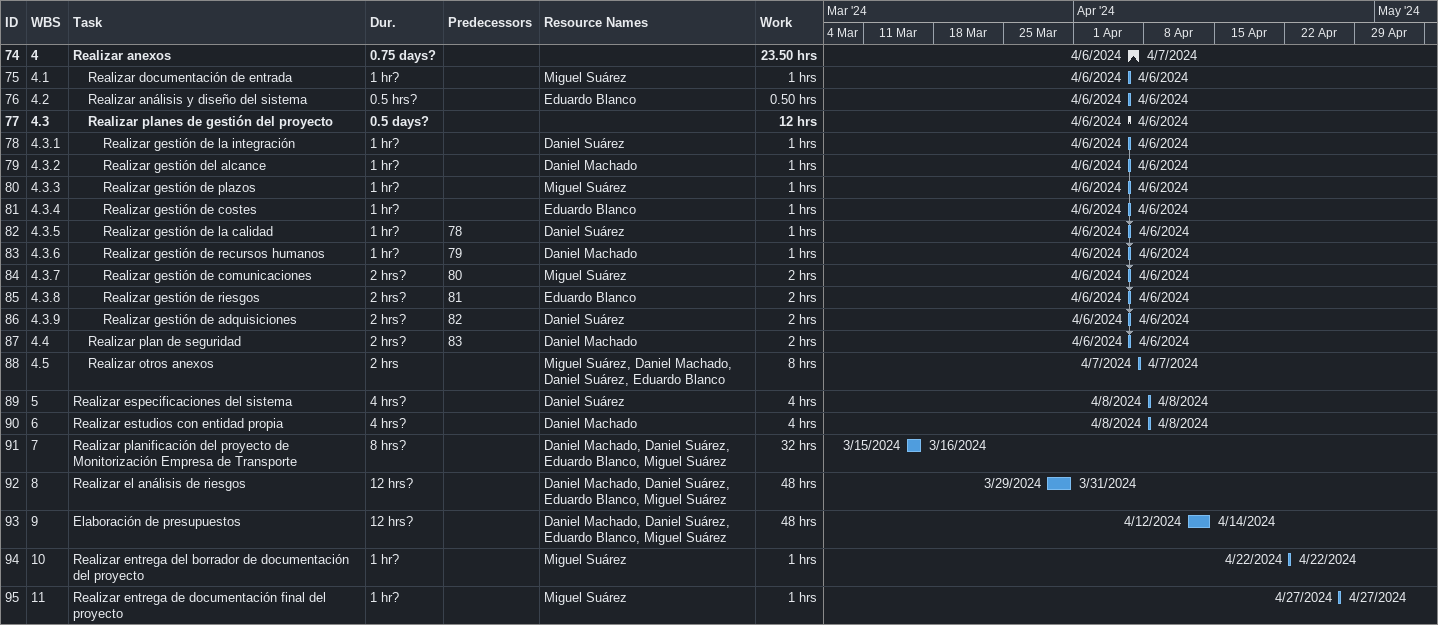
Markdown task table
| ID | WBS | Task | Duration | Start | Finish | Predecessors | Resources | Work (h) |
|---|---|---|---|---|---|---|---|---|
| 74 | 4 | **Realizar anexos** | 0.75d? | 2024-04-06 | 2024-04-07 |  |  | 23.50 |
| 75 | 4.1 | Realizar documentación de entrada | 1h? | 2024-04-06 | 2024-04-06 |  | Miguel Suárez | 1 |
| 76 | 4.2 | Realizar análisis y diseño del sistema | 0.5h? | 2024-04-06 | 2024-04-06 |  | Eduardo Blanco | 0.50 |
| 77 | 4.3 | **Realizar planes de gestión del proyecto** | 0.5d? | 2024-04-06 | 2024-04-06 |  |  | 12 |
| 78 | 4.3.1 | Realizar gestión de la integración | 1h? | 2024-04-06 | 2024-04-06 |  | Daniel Suárez | 1 |
| 79 | 4.3.2 | Realizar gestión del alcance | 1h? | 2024-04-06 | 2024-04-06 |  | Daniel Machado | 1 |
| 80 | 4.3.3 | Realizar gestión de plazos | 1h? | 2024-04-06 | 2024-04-06 |  | Miguel Suárez | 1 |
| 81 | 4.3.4 | Realizar gestión de costes | 1h? | 2024-04-06 | 2024-04-06 |  | Eduardo Blanco | 1 |
| 82 | 4.3.5 | Realizar gestión de la calidad | 1h? | 2024-04-06 | 2024-04-06 | 78 | Daniel Suárez | 1 |
| 83 | 4.3.6 | Realizar gestión de recursos humanos | 1h? | 2024-04-06 | 2024-04-06 | 79 | Daniel Machado | 1 |
| 84 | 4.3.7 | Realizar gestión de comunicaciones | 2h? | 2024-04-06 | 2024-04-06 | 80 | Miguel Suárez | 2 |
| 85 | 4.3.8 | Realizar gestión de riesgos | 2h? | 2024-04-06 | 2024-04-06 | 81 | Eduardo Blanco | 2 |
| 86 | 4.3.9 | Realizar gestión de adquisiciones | 2h? | 2024-04-06 | 2024-04-06 | 82 | Daniel Suárez | 2 |
| 87 | 4.4 | Realizar plan de seguridad | 2h? | 2024-04-06 | 2024-04-06 | 83 | Daniel Machado | 2 |
| 88 | 4.5 | Realizar otros anexos | 2h | 2024-04-07 | 2024-04-07 |  | Miguel Suárez, Daniel Machado, Daniel Suárez, Eduardo Blanco | 8 |
| 89 | 5 | Realizar especificaciones del sistema | 4h? | 2024-04-08 | 2024-04-08 |  | Daniel Suárez | 4 |
| 90 | 6 | Realizar estudios con entidad propia | 4h? | 2024-04-08 | 2024-04-08 |  | Daniel Machado | 4 |
| 91 | 7 | Realizar planificación del proyecto de Monitorización Empresa de Transporte | 8h? | 2024-03-15 | 2024-03-16 |  | Daniel Machado, Daniel Suárez, Eduardo Blanco, Miguel Suárez | 32 |
| 92 | 8 | Realizar el análisis de riesgos | 12h? | 2024-03-29 | 2024-03-31 |  | Daniel Machado, Daniel Suárez, Eduardo Blanco, Miguel Suárez | 48 |
| 93 | 9 | Elaboración de presupuestos | 12h? | 2024-04-12 | 2024-04-14 |  | Daniel Machado, Daniel Suárez, Eduardo Blanco, Miguel Suárez | 48 |
| 94 | 10 | Realizar entrega del borrador de documentación del proyecto | 1h? | 2024-04-22 | 2024-04-22 |  | Miguel Suárez | 1 |
| 95 | 11 | Realizar entrega de documentación final del proyecto | 1h? | 2024-04-27 | 2024-04-27 |  | Miguel Suárez | 1 |
